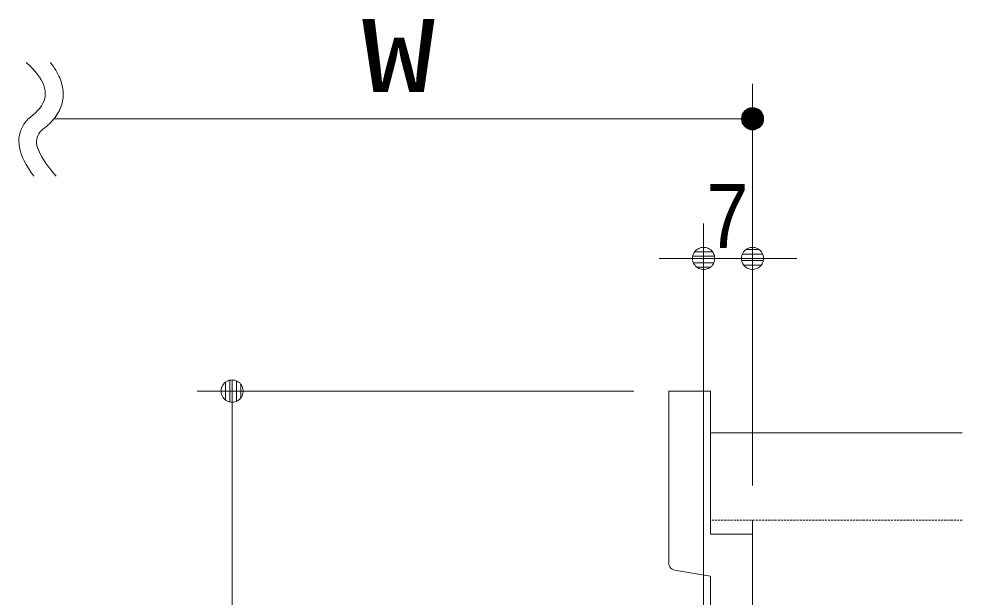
# Model space of a CAD drawing. Units: millimetres, scale not verified. Extents: x -6062 to 6062, y -3045 to 3045.
# Drawn here: x -2039 to -1498, y 1685 to 2016 of the extents above; entities that cross this region are included whole.
import ezdxf
from ezdxf.enums import TextEntityAlignment as Align

# ---------------------------------------------------------------- set-up
doc = ezdxf.new("R2010")
doc.units = ezdxf.units.MM
doc.header["$LTSCALE"] = 20
doc.linetypes.add('DASHED1', pattern=[1.8, 1.2, -0.6])
for name, color, linetype, lineweight in [('0-0_3一般', 7, 'Continuous', 9), ('0-1_2寸法-3', 7, 'Continuous', 9), ('0-2_2寸法-1', 7, 'Continuous', 9), ('0-3_0', 7, 'Continuous', 9)]:
    doc.layers.add(name, color=color, linetype=linetype, lineweight=lineweight)
doc.styles.add('ＭＳ ゴシック', font='')
doc.styles.add('ＭＳ Ｐゴシック', font='')
doc.styles.get('ＭＳ ゴシック').set_extended_font_data('MS Gothic')
doc.styles.get('ＭＳ Ｐゴシック').set_extended_font_data('MS PGothic')

# ---------------------------------------------------------------- blocks, each defined once
blk = doc.blocks.new('グループ-71')
at = {"layer": '0-0_3一般'}
for p, q in [((2420, 34084.7), (2420, 36056.9)), ((5780, 35576.9), (2900, 35576.9)), ((3380, 34576.9), (3380, 26176.9)), ((3380, 34416.9), (2900, 34416.9)), ((3380, 33296.9), (3380, 34416.9)), ((2486.8, 34005.7), (2900, 33936.9)), ((2900, 32552.9), (2900, 33936.9))]:
    blk.add_line(p, q, dxfattribs=at)
at = {"layer": '0-0_3一般', "linetype": 'DASHED1'}
blk.add_line((5780, 34576.9), (2900, 34576.9), dxfattribs=at)
at = {"layer": '0-0_3一般'}
blk.add_lwpolyline([(2900, 34416.9), (2900, 36056.9), (2420, 36056.9)], dxfattribs=at)
for start, end in [(180, 220.26884), (220.26884, 260.53768)]:
    blk.add_arc((2500, 34084.7), 80, start, end, dxfattribs=at)
blk = doc.blocks.new('_Dot')
at = {"layer": '0-3_0'}
for p, q in [((-10, 0), (-20, 0)), ((9.78, 2), (-9.78, 2)), ((7.99, 6), (-7.99, 6)), ((9.16, -3.98), (-9.16, -3.98)), ((6, -7.98), (-6, -7.98))]:
    blk.add_line(p, q, dxfattribs=at)
for points in [[(10, 0), (9.92, 1.25), (9.69, 2.49), (9.3, 3.68), (8.76, 4.82), (8.09, 5.88), (7.29, 6.85), (6.37, 7.71), (5.36, 8.44), (4.26, 9.05), (3.09, 9.51), (1.87, 9.82), (0.63, 9.98), (-0.63, 9.98), (-1.87, 9.82), (-3.09, 9.51), (-4.26, 9.05), (-5.36, 8.44), (-6.37, 7.71), (-7.29, 6.85), (-8.09, 5.88), (-8.76, 4.82), (-9.3, 3.68), (-9.69, 2.49), (-9.92, 1.25), (-10, 0), (0, 0)], [(-10, 0), (-9.92, -1.25), (-9.69, -2.49), (-9.3, -3.68), (-8.76, -4.82), (-8.09, -5.88), (-7.29, -6.85), (-6.37, -7.71), (-5.36, -8.44), (-4.26, -9.05), (-3.09, -9.51), (-1.87, -9.82), (-0.63, -9.98), (0.63, -9.98), (1.87, -9.82), (3.09, -9.51), (4.26, -9.05), (5.36, -8.44), (6.37, -7.71), (7.29, -6.85), (8.09, -5.88), (8.76, -4.82), (9.3, -3.68), (9.69, -2.49), (9.92, -1.25), (10, 0), (0, 0)]]:
    blk.add_lwpolyline(points, close=True, dxfattribs=at)
blk = doc.blocks.new('グループ-77')
at = {"layer": '0-1_2寸法-3'}
blk.add_line((-4884, 38565.6), (-4852.1, 38520.9), dxfattribs=at)
for points in [[(-4936.6, 39820.9), (-4899.1, 39786.4), (-4865.2, 39752.5), (-4834.8, 39719), (-4807.9, 39686), (-4784.6, 39653.4), (-4764.8, 39621.4), (-4748.6, 39589.8), (-4735.9, 39558.7), (-4726.7, 39528), (-4721, 39497.8), (-4718.9, 39468.2), (-4720.3, 39438.9), (-4725.3, 39410.2), (-4733.8, 39381.9), (-4745.8, 39354.1), (-4761.3, 39326.8), (-4780.4, 39300), (-4803, 39273.6), (-4829.2, 39247.7), (-4858.8, 39222.3), (-4890, 39196.9), (-4917.9, 39170.5), (-4942.5, 39143), (-4963.9, 39114.6), (-4981.8, 39085.2), (-4996.5, 39054.7), (-5007.8, 39023.2), (-5015.8, 38990.7), (-5020.4, 38957.1), (-5021.8, 38922.6), (-5019.8, 38887), (-5014.5, 38850.4), (-5005.8, 38812.8), (-4993.8, 38774.2), (-4978.5, 38734.5), (-4959.9, 38693.8), (-4937.9, 38652.1), (-4912.7, 38609.4), (-4884, 38565.6)], [(-4660.3, 39820.9), (-4643, 39798.6), (-4626.8, 39776.4), (-4611.9, 39754.3), (-4598.1, 39732.3), (-4585.5, 39710.3), (-4574.1, 39688.4), (-4563.7, 39666.5), (-4554.4, 39644.9), (-4546, 39623.4), (-4538.6, 39602.1), (-4532.2, 39580.9), (-4526.7, 39559.9), (-4522.2, 39539.1), (-4518.7, 39518.4), (-4516.2, 39498), (-4514.6, 39477.6), (-4514, 39457.5), (-4514.3, 39437.5), (-4515.7, 39417.7), (-4518, 39398), (-4521.2, 39378.6), (-4525.5, 39359.2), (-4530.7, 39340.1), (-4536.9, 39321.1), (-4544, 39302.3), (-4552.2, 39283.7), (-4561.3, 39265.2), (-4571.3, 39246.9), (-4582.4, 39228.7), (-4594.4, 39210.7), (-4607.4, 39192.9), (-4621.3, 39175.3), (-4636.2, 39157.8), (-4652.1, 39140.5), (-4669, 39123.4), (-4686.8, 39106.4), (-4705.6, 39089.6), (-4725.4, 39073), (-4746.1, 39056.5)], [(-4746.1, 39056.5), (-4765.3, 39039.5), (-4781.5, 39021.6), (-4794.9, 39002.9), (-4805.4, 38983.2), (-4813, 38962.7), (-4817.7, 38941.3), (-4819.4, 38919), (-4818.3, 38895.8), (-4814.2, 38871.8), (-4807.3, 38846.8), (-4798, 38821.1), (-4786.7, 38794.5), (-4773.3, 38767.2), (-4758, 38739.1), (-4740.6, 38710.3), (-4721.2, 38680.7), (-4699.8, 38650.3), (-4676.4, 38619.1), (-4651, 38587.1), (-4623.6, 38554.4), (-4594.2, 38520.9)]]:
    blk.add_lwpolyline(points, dxfattribs=at)
blk = doc.blocks.new('グループ-78')
at = {"layer": '0-1_2寸法-3'}
for p, q in [((3380, 37976.9), (3380, 39576.9)), ((3502, 39211.8), (3258, 39211.8)), ((3501, 39215.8), (3259, 39215.8)), ((3499.4, 39219.8), (3260.6, 39219.8)), ((3497.8, 39223.8), (3262.2, 39223.8)), ((3496.1, 39227.8), (3263.9, 39227.8)), ((3494.4, 39231.8), (3265.6, 39231.8)), ((3492.6, 39235.8), (3267.4, 39235.8)), ((3490.1, 39239.8), (3269.9, 39239.8)), ((3487.7, 39243.8), (3272.3, 39243.8)), ((3485.2, 39247.8), (3274.8, 39247.8)), ((3482.7, 39251.8), (3277.3, 39251.8)), ((3479.3, 39255.8), (3280.7, 39255.8)), ((3475.9, 39259.8), (3284.1, 39259.8)), ((3472.5, 39263.8), (3287.5, 39263.8)), ((3468.7, 39267.8), (3291.3, 39267.8)), ((3464.1, 39271.8), (3295.9, 39271.8)), ((3459.4, 39275.8), (3300.6, 39275.8)), ((3454.7, 39279.8), (3305.3, 39279.8)), ((3448.1, 39283.8), (3311.9, 39283.8)), ((3441.6, 39287.8), (3318.4, 39287.8)), ((3433.8, 39291.8), (3326.2, 39291.8)), ((3424.2, 39295.8), (3335.8, 39295.8)), ((3411.1, 39299.8), (3348.9, 39299.8)), ((3383.2, 39303.8), (3376.8, 39303.8)), ((-4620, 39176.9), (3380, 39176.9)), ((3507, 39175.8), (3253, 39175.8)), ((3506.9, 39179.8), (3253.1, 39179.8)), ((3506.7, 39171.8), (3253.3, 39171.8)), ((3506.6, 39183.8), (3253.4, 39183.8)), ((3506.4, 39167.8), (3253.6, 39167.8)), ((3506.3, 39187.8), (3253.7, 39187.8)), ((3506.1, 39163.8), (3253.9, 39163.8)), ((3506, 39191.8), (3254, 39191.8)), ((3505.8, 39159.8), (3254.2, 39159.8)), ((3505.6, 39195.8), (3254.4, 39195.8)), ((3505.3, 39155.8), (3254.7, 39155.8)), ((3504.8, 39199.8), (3255.2, 39199.8)), ((3504.3, 39151.8), (3255.7, 39151.8)), ((3503.9, 39203.8), (3256.1, 39203.8)), ((3503.3, 39147.8), (3256.7, 39147.8)), ((3502.9, 39207.8), (3257.1, 39207.8)), ((3502.4, 39143.8), (3257.6, 39143.8)), ((3501.4, 39139.8), (3258.6, 39139.8)), ((3500.1, 39135.8), (3259.9, 39135.8)), ((3498.5, 39131.8), (3261.5, 39131.8)), ((3496.8, 39127.8), (3263.2, 39127.8)), ((3495.2, 39123.8), (3264.8, 39123.8)), ((3493.5, 39119.8), (3266.5, 39119.8)), ((3491.2, 39115.8), (3268.8, 39115.8)), ((3488.7, 39111.8), (3271.3, 39111.8)), ((3486.3, 39107.8), (3273.7, 39107.8)), ((3483.8, 39103.8), (3276.2, 39103.8)), ((3480.8, 39099.8), (3279.2, 39099.8)), ((3477.4, 39095.8), (3282.6, 39095.8)), ((3474, 39091.8), (3286, 39091.8)), ((3470.5, 39087.8), (3289.5, 39087.8)), ((3466.1, 39083.8), (3293.9, 39083.8)), ((3461.4, 39079.8), (3298.6, 39079.8)), ((3456.7, 39075.8), (3303.3, 39075.8)), ((3451, 39071.8), (3309, 39071.8)), ((3444.5, 39067.8), (3315.5, 39067.8)), ((3437.9, 39063.8), (3322.1, 39063.8)), ((3428.4, 39059.8), (3331.6, 39059.8)), ((3418.4, 39055.8), (3341.6, 39055.8)), ((3401.7, 39051.8), (3358.3, 39051.8))]:
    blk.add_line(p, q, dxfattribs=at)
blk.add_circle((3380, 39176.9), 127.1, dxfattribs=at)
blk.add_circle((3380, 39176.9), 127.1, dxfattribs=at)
blk.add_blockref('グループ-77', (0, 0), dxfattribs=at)
at = {"layer": '0-1_2寸法-3', "style": 'ＭＳ ゴシック', "width": 1.5}
blk.add_text('W', height=836.9, dxfattribs=at).set_placement((-1100.9, 39233.7), align=Align.BOTTOM_LEFT)

msp = doc.modelspace()

# ---------------------------------------------------------------- linework, layer by layer
at = {"layer": '0-2_2寸法-1'}
for p, q in [((-1646.5, 1517.64), (-1646.5, 1898.84)), ((-1618.5, 1748.84), (-1618.5, 1898.84)), ((-1659.21, 1878.84), (-1671.92, 1878.84)), ((-1646.5, 1878.84), (-1618.5, 1878.84)), ((-1605.79, 1878.84), (-1593.08, 1878.84)), ((-1686.5, 1802.84), (-1936.5, 1802.84)), ((-1916.5, 1790.13), (-1916.5, 1247.56))]:
    msp.add_line(p, q, dxfattribs=at)

# ---------------------------------------------------------------- block references
at = {"layer": '0-0_3一般', "xscale": 0.05, "yscale": 0.05}
msp.add_blockref('グループ-71', (-1787.5, 0), dxfattribs=at)
at = {"layer": '0-1_2寸法-3', "xscale": 0.05, "yscale": 0.05}
msp.add_blockref('グループ-78', (-1787.5, 0), dxfattribs=at)
at = {"layer": '0-2_2寸法-1', "xscale": 0.6356201, "yscale": 0.6356201}
msp.add_blockref('_Dot', (-1646.5, 1878.84), dxfattribs=at)
for p, rotation in [((-1618.5, 1878.84), 180), ((-1916.5, 1802.84), 90)]:
    msp.add_blockref('_Dot', p, dxfattribs=dict(at, rotation=rotation))

# ---------------------------------------------------------------- texts
at = {"layer": '0-2_2寸法-1', "style": 'ＭＳ Ｐゴシック', "width": 0.9}
msp.add_text('7', height=36.66, dxfattribs=at).set_placement((-1644.9, 1873.79), align=Align.BOTTOM_LEFT)

doc.saveas('drawing.dxf')
